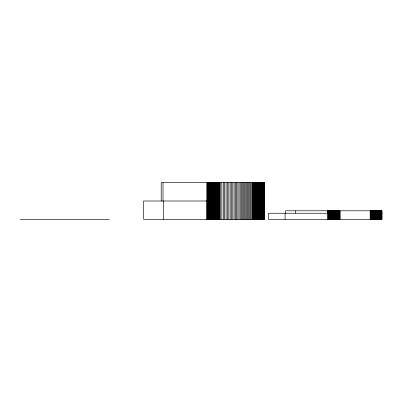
<?xml version="1.0" encoding="UTF-8"?>
<svg xmlns="http://www.w3.org/2000/svg" width="402" height="402" viewBox="0 0 402 402"><rect width="100%" height="100%" fill="white"/><g stroke="black" fill="none" stroke-linecap="round" stroke-linejoin="round"><path stroke-width="0.6" d="M264.441 182.629L161.207 182.629L161.207 201M207.166 201L143.66 201L143.66 219.371L264.441 219.371M328.057 213.246L268.375 213.246L268.375 219.371L381.895 219.371L381.9 210.799L285.52 210.799L285.52 213.246M20.1 219.371L109.51 219.371M381.855 210.799L381.85 219.371M381.784 210.799L381.759 219.371M381.649 210.799L381.699 219.371M381.588 210.799L381.588 219.371M381.528 210.799L381.458 219.371M381.382 210.799L381.382 219.371M381.302 210.799L381.302 219.371M381.217 210.799L381.217 219.371M381.126 210.799L381.126 219.371M381.031 210.799L381.031 219.371M380.93 210.799L380.93 219.371M380.825 210.799L380.825 219.371M380.714 210.799L380.714 219.371M380.593 210.799L380.593 219.371M380.473 210.799L380.473 219.371M380.347 210.799L380.347 219.371M380.217 210.799L380.217 219.371M380.086 210.799L380.086 219.371M379.945 210.799L379.945 219.371M379.8 210.799L379.8 219.371M379.654 210.799L379.654 219.371M379.503 210.799L379.503 219.371M379.347 210.799L379.347 219.371M379.192 210.799L379.192 219.371M379.031 210.799L379.031 219.371M378.865 210.799L378.865 219.371M378.699 210.799L378.699 219.371M378.528 210.799L378.528 219.371M378.352 210.799L378.352 219.371M378.176 210.799L378.176 219.371M378.001 210.799L378.001 219.371M377.82 210.799L377.82 219.371M377.639 210.799L377.639 219.371M377.453 210.799L377.453 219.371M377.267 210.799L377.267 219.371M377.081 210.799L377.081 219.371M376.89 210.799L376.89 219.371M376.704 210.799L376.704 219.371M376.513 210.799L376.513 219.371M376.322 210.799L376.322 219.371M376.126 210.799L376.126 219.371M375.935 210.799L375.935 219.371M375.744 210.799L375.744 219.371M375.553 210.799L375.553 219.371M375.357 210.799L375.357 219.371M375.166 210.799L375.166 219.371M374.976 210.799L374.976 219.371M374.785 210.799L374.785 219.371M374.599 210.799L374.599 219.371M374.408 210.799L374.408 219.371M374.222 210.799L374.222 219.371M374.036 210.799L374.036 219.371M373.855 210.799L373.855 219.371M373.674 210.799L373.674 219.371M373.493 210.799L373.493 219.371M373.312 210.799L373.312 219.371M373.141 210.799L373.141 219.371M372.966 210.799L372.966 219.371M372.8 210.799L372.8 219.371M372.629 210.799L372.629 219.371M372.468 210.799L372.468 219.371M372.307 210.799L372.307 219.371M372.151 210.799L372.151 219.371M371.996 210.799L371.996 219.371M371.85 210.799L371.85 219.371M371.704 210.799L371.704 219.371M371.559 210.799L371.559 219.371M371.423 210.799L371.423 219.371M371.292 210.799L371.292 219.371M371.162 210.799L371.162 219.371M371.036 210.799L371.036 219.371M370.915 210.799L370.915 219.371M370.805 210.799L370.805 219.371M370.694 210.799L370.694 219.371M370.589 210.799L370.589 219.371M370.488 210.799L370.488 219.371M370.141 210.799L370.141 219.371M339.921 219.371L339.921 210.799L339.891 219.371M339.76 210.799L339.801 219.371M339.71 210.799L339.71 219.371M339.6 210.799L339.66 219.371M339.534 210.799L339.534 219.371M339.464 210.799L339.464 219.371M339.388 210.799L339.388 219.371M339.303 210.799L339.303 219.371M339.218 210.799L339.218 219.371M339.122 210.799L339.122 219.371M339.027 210.799L339.027 219.371M338.921 210.799L338.921 219.371M338.816 210.799L338.816 219.371M338.7 210.799L338.7 219.371M338.584 210.799L338.584 219.371M338.464 210.799L338.464 219.371M338.333 210.799L338.333 219.371M338.203 210.799L338.203 219.371M338.067 210.799L338.067 219.371M337.926 210.799L337.926 219.371M337.78 210.799L337.78 219.371M337.635 210.799L337.635 219.371M337.484 210.799L337.484 219.371M337.328 210.799L337.328 219.371M337.167 210.799L337.167 219.371M337.007 210.799L337.007 219.371M336.841 210.799L336.841 219.371M336.67 210.799L336.67 219.371M336.499 210.799L336.499 219.371M336.323 210.799L336.323 219.371M336.147 210.799L336.147 219.371M335.971 210.799L335.971 219.371M335.791 210.799L335.791 219.371M335.605 210.799L335.605 219.371M335.419 210.799L335.419 219.371M335.233 210.799L335.233 219.371M335.047 210.799L335.047 219.371M334.856 210.799L334.856 219.371M334.67 210.799L334.67 219.371M334.479 210.799L334.479 219.371M334.283 210.799L334.283 219.371M334.092 210.799L334.092 219.371M333.901 210.799L333.901 219.371M333.71 210.799L333.71 219.371M333.514 210.799L333.514 219.371M333.323 210.799L333.323 219.371M333.132 210.799L333.132 219.371M332.941 210.799L332.941 219.371M332.75 210.799L332.75 219.371M332.565 210.799L332.565 219.371M332.374 210.799L332.374 219.371M332.188 210.799L332.188 219.371M332.007 210.799L332.007 219.371M331.821 210.799L331.821 219.371M331.64 210.799L331.64 219.371M331.459 210.799L331.459 219.371M331.283 210.799L331.283 219.371M331.112 210.799L331.112 219.371M330.941 210.799L330.941 219.371M330.771 210.799L330.771 219.371M330.605 210.799L330.605 219.371M330.444 210.799L330.444 219.371M330.283 210.799L330.283 219.371M330.127 210.799L330.127 219.371M329.977 210.799L329.977 219.371M329.826 210.799L329.826 219.371M329.685 210.799L329.685 219.371M329.545 210.799L329.545 219.371M329.409 210.799L329.409 219.371M329.273 210.799L329.273 219.371M329.148 210.799L329.148 219.371M329.027 210.799L329.027 219.371M328.906 210.799L328.906 219.371M328.796 210.799L328.796 219.371M328.685 210.799L328.685 219.371M328.585 210.799L328.585 219.371M328.484 210.799L328.484 219.371M328.394 210.799L328.394 219.371M328.303 210.799L328.303 219.371M328.223 210.799L328.223 219.371M328.148 210.799L328.148 219.371M328.077 210.799L328.057 219.371M327.952 210.799L328.012 219.371M327.896 210.799L327.896 213.246L327.771 210.799M295.676 210.799L295.676 213.246M285.088 213.246L285.088 219.371M264.39 182.629L264.375 219.371L264.33 182.629M264.245 182.629L264.245 219.371M264.134 182.629L264.194 219.371M264.074 182.629L264.074 219.371M264.003 182.629L264.003 219.371M263.928 182.629L263.928 219.371M263.848 182.629L263.848 219.371M263.762 182.629L263.762 219.371M263.672 182.629L263.672 219.371M263.576 182.629L263.576 219.371M263.476 182.629L263.476 219.371M263.365 182.629L263.365 219.371M263.255 182.629L263.255 219.371M263.139 182.629L263.139 219.371M263.019 182.629L263.019 219.371M262.893 182.629L262.893 219.371M262.762 182.629L262.762 219.371M262.627 182.629L262.627 219.371M262.491 182.629L262.491 219.371M262.345 182.629L262.345 219.371M262.199 182.629L262.199 219.371M262.049 182.629L262.049 219.371M261.893 182.629L261.893 219.371M261.737 182.629L261.737 219.371M261.576 182.629L261.576 219.371M261.411 182.629L261.411 219.371M261.245 182.629L261.245 219.371M261.074 182.629L261.074 219.371M260.898 182.629L260.898 219.371M260.722 182.629L260.722 219.371M260.546 182.629L260.546 219.371M260.365 182.629L260.365 219.371M260.184 182.629L260.184 219.371M259.999 182.629L259.999 219.371M259.813 182.629L259.813 219.371M259.627 182.629L259.627 219.371M259.436 182.629L259.436 219.371M259.245 182.629L259.245 219.371M259.054 182.629L259.054 219.371M258.863 182.629L258.863 219.371M258.672 182.629L258.672 219.371M258.481 182.629L258.481 219.371M258.29 182.629L258.29 219.371M258.094 182.629L258.094 219.371M257.903 182.629L257.903 219.371M257.712 182.629L257.712 219.371M257.521 182.629L257.521 219.371M257.33 182.629L257.33 219.371M257.139 182.629L257.139 219.371M256.953 182.629L256.953 219.371M256.767 182.629L256.767 219.371M256.582 182.629L256.582 219.371M256.396 182.629L256.396 219.371M256.215 182.629L256.215 219.371M256.039 182.629L256.039 219.371M255.858 182.629L255.858 219.371M255.682 182.629L255.682 219.371M255.511 182.629L255.511 219.371M255.34 182.629L255.34 219.371M255.175 182.629L255.175 219.371M255.014 182.629L255.014 219.371M254.853 182.629L254.853 219.371M254.697 182.629L254.697 219.371M254.541 182.629L254.541 219.371M254.391 182.629L254.391 219.371M254.245 182.629L254.245 219.371M254.104 182.629L254.104 219.371M253.969 182.629L253.969 219.371M253.833 182.629L253.833 219.371M253.707 182.629L253.707 219.371M253.582 182.629L253.582 219.371M253.461 182.629L253.461 219.371M253.345 182.629L253.345 219.371M253.24 182.629L253.24 219.371M253.134 182.629L253.134 219.371M253.034 182.629L253.034 219.371M252.938 182.629L252.938 219.371M251.245 182.629L251.245 219.371M250.416 182.629L250.416 219.371M249.552 182.629L249.552 219.371M248.647 182.629L248.647 219.371M247.712 182.629L247.712 219.371M246.738 182.629L246.738 219.371M245.738 182.629L245.738 219.371M244.697 182.629L244.697 219.371M243.632 182.629L243.632 219.371M242.537 182.629L242.537 219.371M241.411 182.629L241.411 219.371M240.255 182.629L240.255 219.371M239.074 182.629L239.074 219.371M237.868 182.629L237.868 219.371M236.637 182.629L236.637 219.371M235.386 182.629L235.386 219.371M234.11 182.629L234.11 219.371M232.813 182.629L232.813 219.371M231.502 182.629L231.502 219.371M230.165 182.629L230.165 219.371M228.818 182.629L228.818 219.371M227.452 182.629L227.452 219.371M226.075 182.629L226.075 219.371M224.683 182.629L224.683 219.371M223.276 182.629L223.276 219.371M221.864 182.629L221.864 219.371M220.442 182.629L220.442 219.371M219.251 182.629L219.251 219.371M219.16 182.629L219.226 219.371M219.07 182.629L219.115 219.371M219.015 182.629L219.015 219.371M218.954 182.629L218.954 219.371M218.889 182.629L218.819 219.371M218.743 182.629L218.743 219.371M218.663 182.629L218.663 219.371M218.572 182.629L218.572 219.371M218.482 182.629L218.482 219.371M218.386 182.629L218.386 219.371M218.281 182.629L218.281 219.371M218.17 182.629L218.17 219.371M218.06 182.629L218.06 219.371M217.944 182.629L217.944 219.371M217.819 182.629L217.819 219.371M217.693 182.629L217.693 219.371M217.562 182.629L217.562 219.371M217.427 182.629L217.427 219.371M217.286 182.629L217.286 219.371M217.14 182.629L217.14 219.371M216.99 182.629L216.99 219.371M216.839 182.629L216.839 219.371M216.683 182.629L216.683 219.371M216.522 182.629L216.522 219.371M216.361 182.629L216.361 219.371M216.196 182.629L216.196 219.371M216.03 182.629L216.03 219.371M215.859 182.629L215.859 219.371M215.683 182.629L215.683 219.371M215.507 182.629L215.507 219.371M215.326 182.629L215.326 219.371M215.145 182.629L215.145 219.371M214.964 182.629L214.964 219.371M214.779 182.629L214.779 219.371M214.593 182.629L214.593 219.371M214.407 182.629L214.407 219.371M214.216 182.629L214.216 219.371M214.025 182.629L214.025 219.371M213.834 182.629L213.834 219.371M213.643 182.629L213.643 219.371M213.452 182.629L213.452 219.371M213.261 182.629L213.261 219.371M213.065 182.629L213.065 219.371M212.874 182.629L212.874 219.371M212.683 182.629L212.683 219.371M212.492 182.629L212.492 219.371M212.301 182.629L212.301 219.371M212.11 182.629L212.11 219.371M211.919 182.629L211.919 219.371M211.733 182.629L211.733 219.371M211.547 182.629L211.547 219.371M211.362 182.629L211.362 219.371M211.181 182.629L211.181 219.371M211 182.629L211 219.371M210.819 182.629L210.819 219.371M210.643 182.629L210.643 219.371M210.467 182.629L210.467 219.371M210.296 182.629L210.296 219.371M210.13 182.629L210.13 219.371M209.965 182.629L209.965 219.371M209.799 182.629L209.799 219.371M209.643 182.629L209.643 219.371M209.487 182.629L209.487 219.371M209.331 182.629L209.331 219.371M209.186 182.629L209.186 219.371M209.04 182.629L209.04 219.371M208.899 182.629L208.899 219.371M208.764 182.629L208.764 219.371M208.633 182.629L208.633 219.371M208.507 182.629L208.507 219.371M208.382 182.629L208.382 219.371M208.266 182.629L208.266 219.371M208.151 182.629L208.151 219.371M208.045 182.629L208.045 219.371M207.94 182.629L207.94 219.371M207.844 182.629L207.844 219.371M207.749 182.629L207.749 219.371M207.663 182.629L207.663 219.371M207.583 182.629L207.502 219.371M207.432 182.629L207.432 219.371M207.367 182.629L207.367 219.371M207.311 182.629L207.256 219.371M207.206 182.629L207.206 219.371M207.1 182.629L207.13 219.371M207.05 182.629L207.075 201M206.874 201L206.874 219.371M163.348 201L163.348 219.371M163.021 182.629L163.021 201M327.69 213.246L327.7 210.799L327.68 213.246M252.848 219.371L252.848 182.629L252.798 219.371"/></g></svg>
